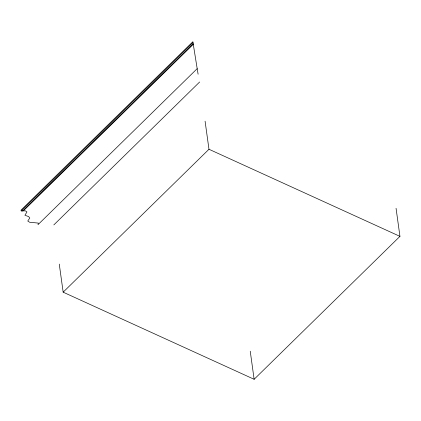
<?xml version="1.0" encoding="UTF-8"?>
<svg xmlns="http://www.w3.org/2000/svg" width="421" height="421" viewBox="0 0 421 421"><rect width="100%" height="100%" fill="white"/><g stroke="black" fill="none" stroke-linecap="round" stroke-linejoin="round"><path stroke-width="0.63" d="M21.166 210.953L192.992 42.547L192.876 41.711L21.05 210.116L21.166 210.953L25.36 210.837L26.96 211.916L24.928 215.263L28.66 216.583L29.791 218.031L27.765 221.02L29.628 222.246L38.316 223.088L38.027 224.64L197.186 68.649L192.992 42.547M22.545 210.995L193.207 43.731M23.492 210.726L193.318 44.273M53.825 224.909L199.643 81.99M396.056 208.295L399.95 236.37L254.131 379.289L63.161 292.179L208.979 149.266L205.08 121.185M208.979 149.266L399.95 236.37M197.186 68.649L198.112 74.201M250.237 351.209L254.131 379.289M59.266 264.104L63.161 292.179"/></g></svg>
